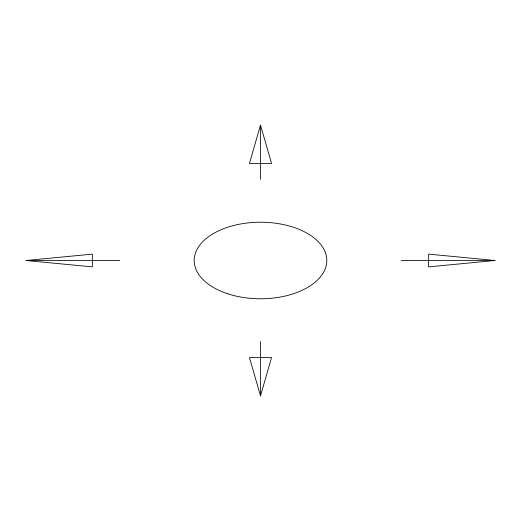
<?xml version="1.0" encoding="UTF-8"?>
<svg xmlns="http://www.w3.org/2000/svg" width="521" height="521" viewBox="0 0 521 521"><rect width="100%" height="100%" fill="white"/><g stroke="black" fill="none" stroke-linecap="round" stroke-linejoin="round"><path stroke-width="0.78" d="M260.5 125.144L249.448 163.425L271.552 163.425L260.5 125.144L260.5 179.283M260.5 395.856L271.552 357.575L249.448 357.575L260.5 395.856L260.5 341.717M26.05 260.5L92.36 254.118L92.36 266.882L26.05 260.5L119.83 260.5M494.95 260.5L428.64 266.882L428.64 254.118L494.95 260.5L401.17 260.5M227.345 293.655A66.31 38.287 0 0 0 326.81 260.5A66.31 38.287 0 0 0 227.345 227.345A66.31 38.287 0 0 0 227.345 293.655"/></g></svg>
